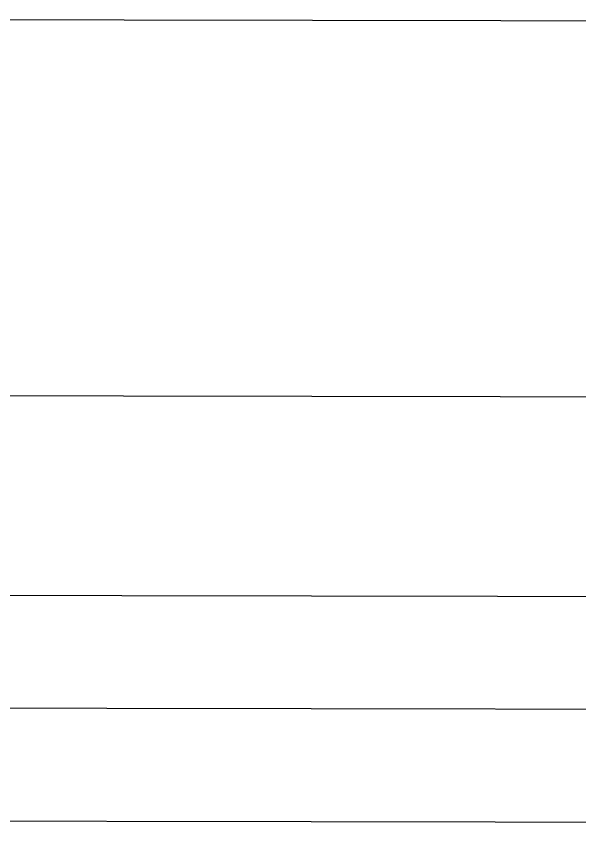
# Model space of a CAD drawing. Header units: metres. Extents: x -355 to -223, y 3 to 561.
# Drawn here: x -245.161 to -243.664, y 510.027 to 512.183 of the extents above; entities that cross this region are included whole.
import ezdxf

# ---------------------------------------------------------------- set-up
doc = ezdxf.new("R2010")
doc.units = ezdxf.units.M

# ---------------------------------------------------------------- blocks, each defined once
blk = doc.blocks.new('T2DPAA-T2D-C3S-RW-M2D-100010_dwg-40802999-DRG-2873035 - CONSTRUCTION SEQUENCE STAGE A9')
at = {"color": 254, "lineweight": 25, "true_color": 0xd0d0d0, "flags": 128}
for points in [[(25.7632, -625.7679), (26.0005, -626.6675), (27.2762, -631.502), (28.5518, -636.3365), (29.8275, -641.1711), (30.2398, -642.7339)], [(29.2734, -642.9907), (28.8606, -641.4262), (27.5849, -636.5917), (26.3093, -631.7571), (25.0336, -626.9226), (24.7523, -625.8564)], [(24.2175, -625.9032), (24.5221, -627.0576), (24.7742, -628.0129), (25.412, -630.4301), (25.7977, -631.8921), (26.0498, -632.8474), (26.6876, -635.2647), (27.0734, -636.7267), (27.3254, -637.6819), (27.9633, -640.0992), (28.1468, -640.795), (28.3626, -641.5576), (28.6332, -642.508), (28.8088, -643.1142)], [(23.9142, -625.9297), (23.9547, -626.0831), (24.232, -627.1341), (25.2303, -630.9176), (25.5077, -631.9687), (26.506, -635.7522), (26.7833, -636.8032), (27.7816, -640.5867), (27.8568, -640.8715)], [(23.611, -625.9562), (23.6646, -626.1596), (23.942, -627.2107), (24.9403, -630.9942), (25.2176, -632.0452), (26.2159, -635.8287), (26.4932, -636.8797), (27.4916, -640.6632), (27.5667, -640.948)]]:
    blk.add_lwpolyline(points, dxfattribs=at)
blk = doc.blocks.new('T2DPAA-T2D-PWC-RW-M2D-100010_RoadDesign_rvt-1-DRG-2873035 - CONSTRUCTION SEQUENCE STAGE A9')
at = {"color": 254, "lineweight": 25, "true_color": 0xd0d0d0, "rotation": 75.11694444444437}
blk.add_blockref('T2DPAA-T2D-C3S-RW-M2D-100010_dwg-40802999-DRG-2873035 - CONSTRUCTION SEQUENCE STAGE A9', (-1722.337, 648.0105), dxfattribs=at)

msp = doc.modelspace()

# ---------------------------------------------------------------- block references
at = {"lineweight": 5}
msp.add_blockref('T2DPAA-T2D-PWC-RW-M2D-100010_RoadDesign_rvt-1-DRG-2873035 - CONSTRUCTION SEQUENCE STAGE A9', (860.641, 0), dxfattribs=at)

doc.saveas('drawing.dxf')
